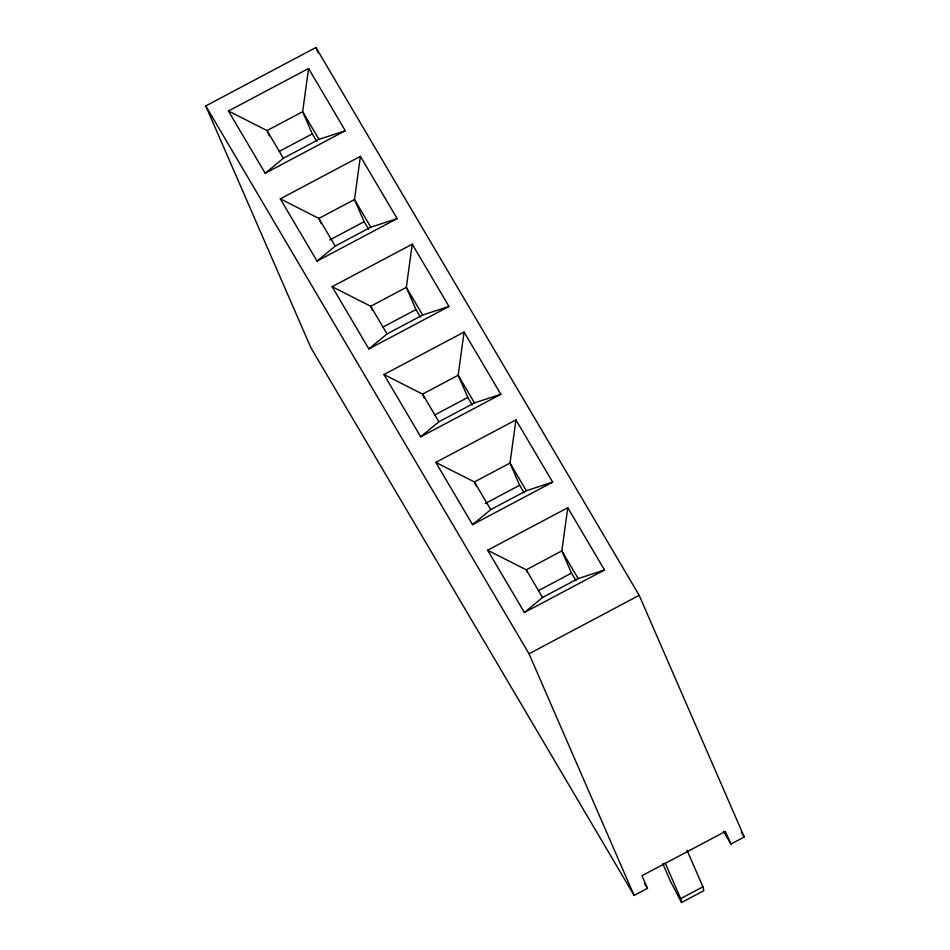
<?xml version="1.0" encoding="UTF-8"?>
<svg xmlns="http://www.w3.org/2000/svg" width="950" height="950" viewBox="0 0 950 950"><rect width="100%" height="100%" fill="white"/><g stroke="black" fill="none" stroke-linecap="round" stroke-linejoin="round"><path stroke-width="1.43" d="M308.572 68.495L345.313 130.744L265.192 173.256L228.451 111.008L308.572 68.495L302.646 111.684L312.301 133.879L316.754 141.419M360.406 156.346L397.147 218.595L317.027 261.108L280.298 198.847L360.406 156.346L354.492 199.536L364.135 221.718L368.588 229.271M412.253 244.186L448.982 306.446L368.873 348.947L332.132 286.698L412.253 244.186L406.327 287.375L415.969 309.569L420.423 317.11M464.087 332.037L500.828 394.286L420.707 436.798L383.966 374.537L464.087 332.037L458.161 375.226L467.816 397.421L472.269 404.961M515.933 419.876L552.663 482.137L472.542 524.638L435.812 462.389L515.933 419.876L510.008 463.066L519.65 485.26L524.103 492.812M567.768 507.728L604.509 569.976L524.388 612.489L487.647 550.228L567.768 507.728L561.842 550.917L571.496 573.111L575.949 580.652M265.192 173.256L283.361 158.246L318.974 139.353L345.313 130.744M317.027 261.108L335.207 246.098L370.809 227.204L397.147 218.595M368.873 348.947L387.042 333.937L422.655 315.044L448.982 306.446M420.707 436.798L438.888 421.788L474.489 402.895L500.828 394.286M472.542 524.638L490.723 509.628L526.336 490.734L552.663 482.137M524.388 612.489L542.557 597.479L578.17 578.586L604.509 569.976M730.906 844.051L725.42 831.428L641.962 875.71L647.449 888.333L634.089 895.411L310.816 347.593L205.746 105.949L315.911 47.5L639.184 595.329L744.254 836.962L730.906 844.051L723.366 831.286M279.229 151.418L312.301 133.879M329.804 239.946L364.135 221.718M382.909 327.109L415.969 309.569M434.744 414.96L467.816 397.421M485.319 503.476L519.65 485.26M538.424 590.651L571.496 573.111M634.089 895.411L529.019 653.778L639.184 595.329M702.917 886.813L703.807 890.696L681.542 902.5L680.663 898.629L702.917 886.813L686.957 850.096M228.451 111.008L267.033 130.577L283.361 158.246M280.298 198.847L318.879 218.429L335.207 246.098M332.132 286.698L370.714 306.268L387.042 333.937M383.966 374.537L422.56 394.119L438.888 421.788M435.812 462.389L474.394 481.959L490.723 509.628M487.647 550.228L526.241 569.81L542.557 597.479M741.238 831.856L744.254 836.962M318.974 139.353L302.646 111.684L267.033 130.577L269.313 135.803M370.809 227.204L354.492 199.536L318.879 218.429L321.147 223.642M422.655 315.044L406.327 287.375L370.714 306.268L372.424 310.187M474.489 402.895L458.161 375.226L422.56 394.119L424.258 398.038M526.336 490.734L510.008 463.066L474.394 481.959L476.104 485.878M578.17 578.586L561.842 550.917L526.241 569.81L527.369 572.423M681.542 902.5L670.462 881.327L662.779 863.657M205.746 105.949L529.019 653.778M644.432 883.227L647.449 888.333M315.911 47.5L318.274 52.927M665.297 863.265L680.663 898.629"/></g></svg>
